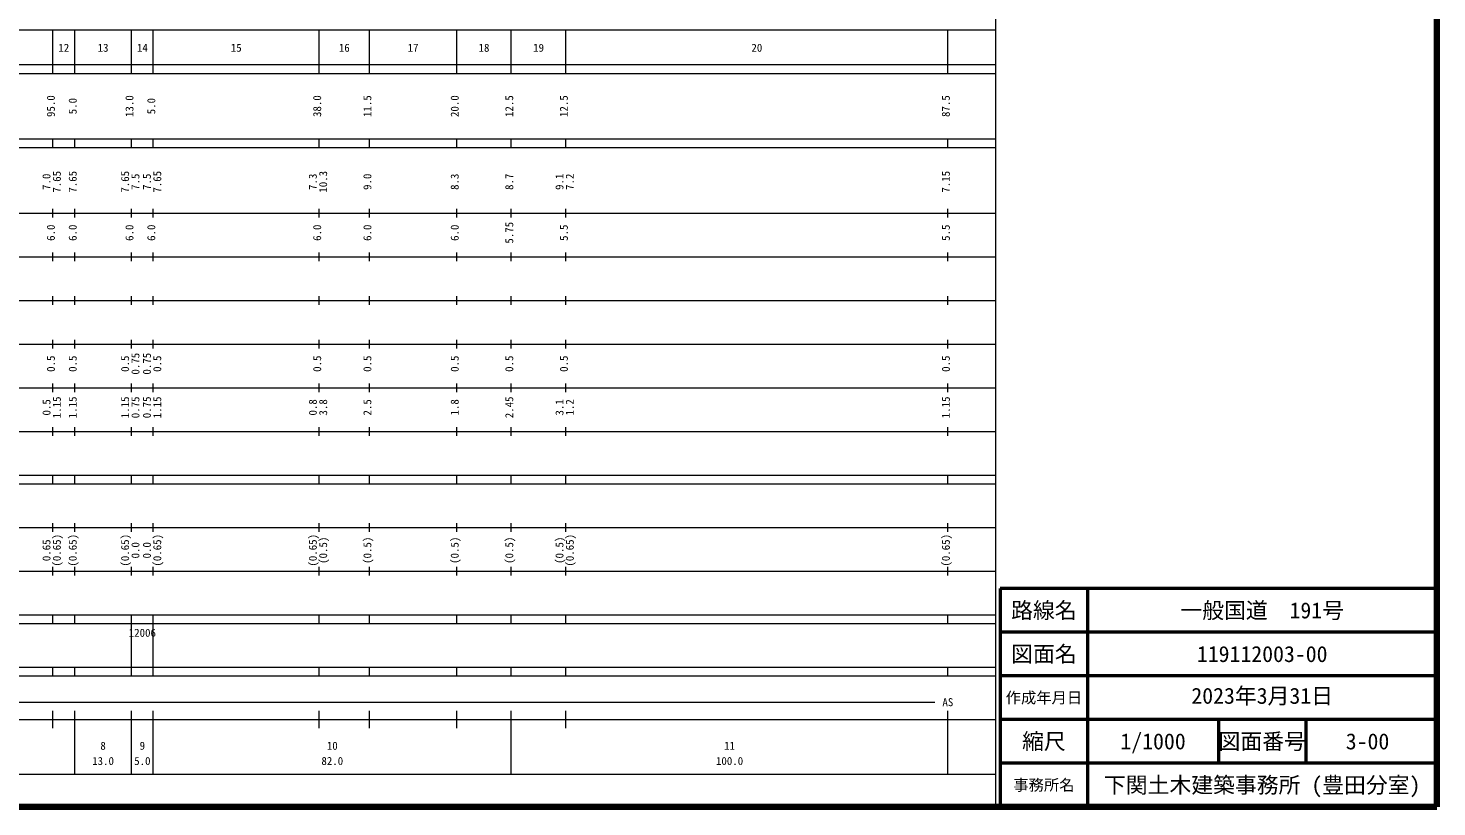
# Model space of a CAD drawing. Units: millimetres, scale not verified. Extents: x 40000 to 680000, y 20000 to 380000.
# Drawn here: x 357344 to 680000, y 20000 to 198357 of the extents above; entities that cross this region are included whole.
import ezdxf
from ezdxf.enums import TextEntityAlignment as Align

# ---------------------------------------------------------------- set-up
doc = ezdxf.new("R2010")
doc.units = ezdxf.units.MM
doc.header["$LTSCALE"] = 1000
for name, color, linetype, lineweight in [('M-TTL', 2, 'Continuous', 140), ('M-TTL-BAND', 7, 'Continuous', 13), ('M-TTL-FRAM', 2, 'Continuous', 50), ('M-TTL-LINE', 7, 'Continuous', 50), ('M-TTL-TXT', 7, 'Continuous', 50)]:
    doc.layers.add(name, color=color, linetype=linetype, lineweight=lineweight)
doc.styles.add('ＭＳ ゴシック', font='')
doc.styles.get('ＭＳ ゴシック').set_extended_font_data('MS Gothic')

msp = doc.modelspace()

# ---------------------------------------------------------------- linework, layer by layer
at = {"layer": 'M-TTL'}
for p, q in [((680000, 20000), (680000, 380000)), ((40000, 20000), (680000, 20000))]:
    msp.add_line(p, q, dxfattribs=at)
at = {"layer": 'M-TTL-BAND'}
for p, q in [((579000, 20000), (579000, 370000)), ((68000, 198000), (579000, 198000)), ((363000, 188000), (363000, 198000)), ((368000, 188000), (368000, 198000)), ((381000, 188000), (381000, 198000)), ((386000, 188000), (386000, 198000)), ((424000, 188000), (424000, 198000)), ((435500, 188000), (435500, 198000)), ((455500, 188000), (455500, 198000)), ((468000, 188000), (468000, 198000)), ((480500, 188000), (480500, 198000)), ((568000, 188000), (568000, 198000)), ((40000, 190000), (579000, 190000)), ((40000, 188000), (579000, 188000)), ((40000, 173000), (579000, 173000)), ((363000, 171000), (363000, 173000)), ((368000, 171000), (368000, 173000)), ((381000, 171000), (381000, 173000)), ((386000, 171000), (386000, 173000)), ((424000, 171000), (424000, 173000)), ((435500, 171000), (435500, 173000)), ((455500, 171000), (455500, 173000)), ((468000, 171000), (468000, 173000)), ((480500, 171000), (480500, 173000)), ((568000, 171000), (568000, 173000)), ((40000, 171000), (579000, 171000)), ((40000, 156000), (579000, 156000)), ((363000, 155000), (363000, 157000)), ((368000, 155000), (368000, 157000)), ((381000, 155000), (381000, 157000)), ((386000, 155000), (386000, 157000)), ((424000, 155000), (424000, 157000)), ((435500, 155000), (435500, 157000)), ((455500, 155000), (455500, 157000)), ((468000, 155000), (468000, 157000)), ((480500, 155000), (480500, 157000)), ((568000, 155000), (568000, 157000)), ((46000, 146000), (579000, 146000)), ((363000, 145000), (363000, 147000)), ((368000, 145000), (368000, 147000)), ((381000, 145000), (381000, 147000)), ((386000, 145000), (386000, 147000)), ((424000, 145000), (424000, 147000)), ((435500, 145000), (435500, 147000)), ((455500, 145000), (455500, 147000)), ((468000, 145000), (468000, 147000)), ((480500, 145000), (480500, 147000)), ((568000, 145000), (568000, 147000)), ((52000, 136000), (579000, 136000)), ((363000, 135000), (363000, 137000)), ((368000, 135000), (368000, 137000)), ((381000, 135000), (381000, 137000)), ((386000, 135000), (386000, 137000)), ((424000, 135000), (424000, 137000)), ((435500, 135000), (435500, 137000)), ((455500, 135000), (455500, 137000)), ((468000, 135000), (468000, 137000)), ((480500, 135000), (480500, 137000)), ((568000, 135000), (568000, 137000)), ((46000, 126000), (579000, 126000)), ((363000, 125000), (363000, 127000)), ((368000, 125000), (368000, 127000)), ((381000, 125000), (381000, 127000)), ((386000, 125000), (386000, 127000)), ((424000, 125000), (424000, 127000)), ((435500, 125000), (435500, 127000)), ((455500, 125000), (455500, 127000)), ((468000, 125000), (468000, 127000)), ((480500, 125000), (480500, 127000)), ((568000, 125000), (568000, 127000)), ((363000, 115000), (363000, 117000)), ((368000, 115000), (368000, 117000)), ((381000, 115000), (381000, 117000)), ((386000, 115000), (386000, 117000)), ((424000, 115000), (424000, 117000)), ((435500, 115000), (435500, 117000)), ((455500, 115000), (455500, 117000)), ((468000, 115000), (468000, 117000)), ((480500, 115000), (480500, 117000)), ((568000, 115000), (568000, 117000)), ((52000, 116000), (579000, 116000)), ((363000, 105000), (363000, 107000)), ((368000, 105000), (368000, 107000)), ((381000, 105000), (381000, 107000)), ((386000, 105000), (386000, 107000)), ((424000, 105000), (424000, 107000)), ((435500, 105000), (435500, 107000)), ((455500, 105000), (455500, 107000)), ((468000, 105000), (468000, 107000)), ((480500, 105000), (480500, 107000)), ((568000, 105000), (568000, 107000)), ((46000, 106000), (579000, 106000)), ((40000, 96000), (579000, 96000)), ((40000, 94000), (579000, 94000)), ((363000, 94000), (363000, 96000)), ((368000, 94000), (368000, 96000)), ((381000, 94000), (381000, 96000)), ((386000, 94000), (386000, 96000)), ((424000, 94000), (424000, 96000)), ((435500, 94000), (435500, 96000)), ((455500, 94000), (455500, 96000)), ((468000, 94000), (468000, 96000)), ((480500, 94000), (480500, 96000)), ((568000, 94000), (568000, 96000)), ((49000, 84000), (579000, 84000)), ((363000, 83000), (363000, 85000)), ((368000, 83000), (368000, 85000)), ((381000, 83000), (381000, 85000)), ((386000, 83000), (386000, 85000)), ((424000, 83000), (424000, 85000)), ((435500, 83000), (435500, 85000)), ((455500, 83000), (455500, 85000)), ((468000, 83000), (468000, 85000)), ((480500, 83000), (480500, 85000)), ((568000, 83000), (568000, 85000)), ((363000, 73000), (363000, 75000)), ((368000, 73000), (368000, 75000)), ((381000, 73000), (381000, 75000)), ((386000, 73000), (386000, 75000)), ((424000, 73000), (424000, 75000)), ((435500, 73000), (435500, 75000)), ((455500, 73000), (455500, 75000)), ((468000, 73000), (468000, 75000)), ((480500, 73000), (480500, 75000)), ((568000, 73000), (568000, 75000)), ((40000, 74000), (579000, 74000)), ((40000, 64000), (579000, 64000)), ((40000, 62000), (579000, 62000)), ((363000, 62000), (363000, 64000)), ((368000, 62000), (368000, 64000)), ((381000, 62000), (381000, 64000)), ((381000, 52000), (381000, 62000)), ((386000, 62000), (386000, 64000)), ((386000, 52000), (386000, 62000)), ((424000, 62000), (424000, 64000)), ((435500, 62000), (435500, 64000)), ((455500, 62000), (455500, 64000)), ((468000, 62000), (468000, 64000)), ((480500, 62000), (480500, 64000)), ((568000, 62000), (568000, 64000)), ((40000, 52000), (579000, 52000)), ((363000, 50000), (363000, 52000)), ((368000, 50000), (368000, 52000)), ((381000, 50000), (381000, 52000)), ((386000, 50000), (386000, 52000)), ((424000, 50000), (424000, 52000)), ((435500, 50000), (435500, 52000)), ((455500, 50000), (455500, 52000)), ((468000, 50000), (468000, 52000)), ((480500, 50000), (480500, 52000)), ((568000, 50000), (568000, 52000)), ((40000, 50000), (579000, 50000)), ((71000, 44000), (565000, 44000)), ((363000, 38000), (363000, 42000)), ((368000, 27500), (368000, 42000)), ((381000, 27500), (381000, 42000)), ((386000, 27500), (386000, 42000)), ((424000, 38000), (424000, 42000)), ((435500, 38000), (435500, 42000)), ((455500, 38000), (455500, 42000)), ((468000, 27500), (468000, 42000)), ((480500, 38000), (480500, 42000)), ((568000, 27500), (568000, 42000)), ((40000, 40000), (579000, 40000)), ((68000, 27500), (579000, 27500))]:
    msp.add_line(p, q, dxfattribs=at)
at = {"layer": 'M-TTL-FRAM'}
for p, q in [((680000, 70000), (580000, 70000)), ((580000, 70000), (580000, 20000))]:
    msp.add_line(p, q, dxfattribs=at)
at = {"layer": 'M-TTL-LINE'}
for p, q in [((600000, 70000), (600000, 20000)), ((680000, 60000), (580000, 60000)), ((680000, 50000), (580000, 50000)), ((680000, 40000), (580000, 40000)), ((630000, 40000), (630000, 30000)), ((650000, 40000), (650000, 30000)), ((680000, 30000), (580000, 30000))]:
    msp.add_line(p, q, dxfattribs=at)

# ---------------------------------------------------------------- texts
at = {"layer": 'M-TTL-BAND', "style": 'ＭＳ ゴシック'}
for s, p in [('12', (365500, 192405)), ('13', (374500, 192405)), ('14', (383500, 192405)), ('15', (405000, 192405)), ('16', (429750, 192405)), ('17', (445500, 192405)), ('18', (461750, 192405)), ('19', (474250, 192405)), ('20', (524250, 192405)), ('AS', (568000, 42500)), ('8', (374500, 32523)), ('9', (383500, 32523)), ('10', (427000, 32523)), ('11', (518000, 32523)), ('13.0', (374500, 29033)), ('5.0', (383500, 29033)), ('82.0', (427000, 29033)), ('100.0', (518000, 29033))]:
    msp.add_text(s, height=1833, dxfattribs=at).set_placement(p, align=Align.BOTTOM_CENTER)
for s, p in [('95.0', (364000, 180500)), ('5.0', (369000, 180500)), ('13.0', (382000, 180500)), ('5.0', (387000, 180500)), ('38.0', (425000, 180500)), ('11.5', (436500, 180500)), ('20.0', (456500, 180500)), ('12.5', (469000, 180500)), ('12.5', (481500, 180500)), ('87.5', (569000, 180500)), ('7.0', (363000, 163174)), ('7.65', (365370, 163174)), ('7.65', (369000, 163174)), ('7.65', (381000, 163174)), ('7.5', (383370, 163174)), ('7.5', (386000, 163174)), ('7.65', (388370, 163174)), ('7.3', (424000, 163174)), ('10.3', (426370, 163174)), ('9.0', (436500, 163174)), ('8.3', (456500, 163174)), ('8.7', (469000, 163174)), ('9.1', (480500, 163174)), ('7.2', (482870, 163174)), ('7.15', (569000, 163174)), ('6.0', (364000, 151500)), ('6.0', (369000, 151500)), ('6.0', (382000, 151500)), ('6.0', (387000, 151500)), ('6.0', (425000, 151500)), ('6.0', (436500, 151500)), ('6.0', (456500, 151500)), ('5.75', (469000, 151500)), ('5.5', (481500, 151500)), ('5.5', (569000, 151500)), ('0.5', (364000, 121500)), ('0.5', (369000, 121500)), ('0.5', (381000, 121500)), ('0.75', (383370, 121500)), ('0.75', (386000, 121500)), ('0.5', (388370, 121500)), ('0.5', (425000, 121500)), ('0.5', (436500, 121500)), ('0.5', (456500, 121500)), ('0.5', (469000, 121500)), ('0.5', (481500, 121500)), ('0.5', (569000, 121500)), ('0.5', (363000, 111500)), ('1.15', (365370, 111500)), ('1.15', (369000, 111500)), ('1.15', (381000, 111500)), ('0.75', (383370, 111500)), ('0.75', (386000, 111500)), ('1.15', (388370, 111500)), ('0.8', (424000, 111500)), ('3.8', (426370, 111500)), ('2.5', (436500, 111500)), ('1.8', (456500, 111500)), ('2.45', (469000, 111500)), ('3.1', (480500, 111500)), ('1.2', (482870, 111500)), ('1.15', (569000, 111500)), ('0.65', (363000, 78764)), ('(0.65)', (365370, 78764)), ('(0.65)', (369000, 78764)), ('(0.65)', (381000, 78764)), ('(0.65)', (388370, 78764)), ('(0.65)', (424000, 78764)), ('(0.5)', (426370, 78764)), ('(0.5)', (436500, 78764)), ('(0.5)', (456500, 78764)), ('(0.5)', (469000, 78764)), ('(0.5)', (480500, 78764)), ('(0.65)', (482870, 78764)), ('(0.65)', (569000, 78764)), ('0.0', (383370, 78764)), ('0.0', (386000, 78764))]:
    msp.add_text(s, height=1833, rotation=90, dxfattribs=at).set_placement(p, align=Align.BOTTOM_CENTER)
msp.add_text('12006', height=1833, dxfattribs=at).set_placement((380375, 58405), align=Align.BOTTOM_LEFT)
at = {"layer": 'M-TTL-TXT', "style": 'ＭＳ ゴシック'}
for s, height, p in [('路線名', 3666, (590000, 65000)), ('路線名', 3666, (590000, 65000)), ('一般国道\u3000191号', 3666, (640000, 65000)), ('図面名', 3666, (590000, 55000)), ('図面名', 3666, (590000, 55000)), ('119112003-00', 3666, (640000, 55000)), ('作成年月日', 2566, (590000, 45000)), ('作成年月日', 2566, (590000, 45000)), ('縮尺', 3666, (590000, 35000)), ('縮尺', 3666, (590000, 35000)), ('1/1000', 3666, (615000, 35000)), ('図面番号', 3666, (640000, 35000)), ('図面番号', 3666, (640000, 35000)), ('3-00', 3666, (664125, 35000)), ('事務所名', 2566, (590000, 25000)), ('事務所名', 2566, (590000, 25000)), ('下関土木建築事務所 (豊田分室)', 3666, (640000, 25000))]:
    msp.add_text(s, height=height, dxfattribs=at).set_placement(p, align=Align.MIDDLE_CENTER)
msp.add_text('2023年3月31日', height=3666, dxfattribs=at).set_placement((640000, 42500), align=Align.BOTTOM_CENTER)

doc.saveas('drawing.dxf')
